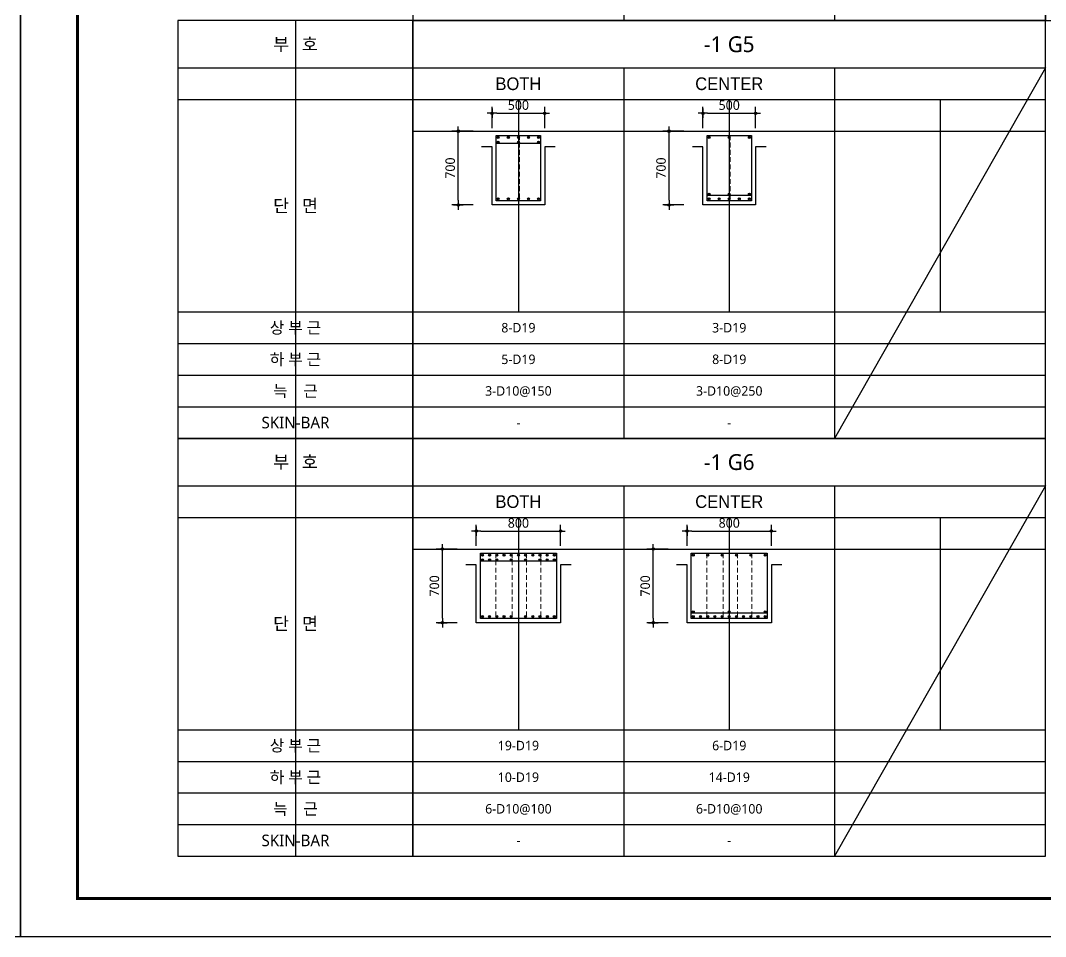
# Model space of a CAD drawing. Header units: millimetres. Extents: x 0 to 252030, y -124740 to 196020.
# Drawn here: x 75630 to 85353, y 89100 to 97790 of the extents above; entities that cross this region are included whole.
import ezdxf
from ezdxf.enums import TextEntityAlignment as Align

# ---------------------------------------------------------------- set-up
doc = ezdxf.new("R2010")
doc.units = ezdxf.units.MM
doc.header["$LTSCALE"] = 30
doc.linetypes.add('HID', pattern=[2.3, 1.5, -0.8])
doc.layers.get('DEFPOINTS').update_dxf_attribs({"color": 142})
for name, color, linetype in [('0-SEC1', 3, 'Continuous'), ('CON', 2, 'Continuous'), ('DIM', 7, 'Continuous'), ('ETC', 7, 'Continuous'), ('S-철근', 3, 'Continuous'), ('SHEET', 7, 'Continuous'), ('TXT', 3, 'Continuous'), ('XR-FORM_(도룡동)$0$Sheet', 7, 'Continuous')]:
    doc.layers.add(name, color=color, linetype=linetype)
doc.layers.add('TieBar', color=7, linetype='HID', lineweight=0)
doc.styles.get("Standard").update_dxf_attribs({"font": 'malgun.ttf'})
doc.styles.add('돋움', font='Dotum.ttf')
doc.styles.add('맑은 고딕', font='malgun.ttf')
doc.dimstyles.new('30NDIM', dxfattribs={"dimscale": 50, "dimtxt": 3, "dimasz": 1.5, "dimexe": 2, "dimexo": 6, "dimgap": 1, "dimtad": 1, "dimdec": 0, "dimrnd": 0.25, "dimzin": 0, "dimdsep": 46, "dimtxsty": 'Standard', "dimblk": 'Z_DOT', "dimcen": 5, "dimclrd": 256, "dimclre": 256, "dimclrt": 3, "dimadec": 0, "dimazin": 0, "dimtm": 1e-09, "dimtfac": 1, "dimtdec": 0, "dimtix": 1, "dimtmove": 2, "dimatfit": 1, "dimldrblk": 'Z_DOT', "dimfxl": 1, "dimtolj": 1, "dimtzin": 0, "dimarcsym": 0})

# ---------------------------------------------------------------- blocks, each defined once
blk = doc.blocks.new('XR-FORM_(도룡동)$0$S')
at = {"layer": 'XR-FORM_(도룡동)$0$Sheet', "const_width": 100}
blk.add_lwpolyline([(1850, 57950), (82250, 57950), (82250, 1200), (1850, 1200)], close=True, dxfattribs=at)
blk = doc.blocks.new('XR-FORM_(도룡동)', base_point=(101.33, -56114.51))
at = {"layer": 'DEFPOINTS'}
blk.add_lwpolyline([(0, 0), (420, 0), (420, 297), (0, 297)], close=True, dxfattribs=at)
at = {"xscale": 0.005, "yscale": 0.005, "zscale": 0.005}
blk.add_blockref('XR-FORM_(도룡동)$0$S', (-0.25, 0), dxfattribs=at)
blk = doc.blocks.new('*U160')
at = {"layer": 'DEFPOINTS'}
for p, q in [((-1114.5, 5286), (-1114.5, 1321.5)), ((-2229, 4536), (0, 4536))]:
    blk.add_line(p, q, dxfattribs=at)
at = {"layer": 'SHEET'}
blk.add_line((-2229, 4836), (0, 4836), dxfattribs=at)
at = {"layer": 'SHEET', "color": 6}
for p, q in [((-2229, 2521.5), (0, 2521.5)), ((-2229, 2221.5), (0, 2221.5)), ((-2229, 1921.5), (0, 1921.5)), ((-2229, 1621.5), (0, 1621.5))]:
    blk.add_line(p, q, dxfattribs=at)
at = {"layer": 'SHEET'}
blk.add_lwpolyline([(0, 5286), (-2229, 5286), (-2229, 1321.5), (0, 1321.5)], close=True, dxfattribs=at)
at = {"layer": 'TXT', "style": '맑은 고딕'}
for s, height, p in [('부   호', 120, (-1114.5, 5061)), ('단   면', 120, (-1114.5, 3528.7)), ('상 부 근', 110, (-1114.5, 2371.5)), ('하 부 근', 110, (-1114.5, 2071.5)), ('늑    근', 110, (-1114.5, 1771.5)), ('SKIN-BAR', 110, (-1114.5, 1471.5))]:
    blk.add_text(s, height=height, dxfattribs=at).set_placement(p, align=Align.MIDDLE_CENTER)
blk = doc.blocks.new('4등분')
at = {"layer": 'DEFPOINTS'}
for p, q in [((1000, 3214.5), (1000, 1200)), ((3000, 3214.5), (3000, 1200)), ((5000, 3214.5), (5000, 1200)), ((0, 2914.5), (6000, 2914.5))]:
    blk.add_line(p, q, dxfattribs=at)
at = {"layer": 'SHEET'}
blk.add_line((0, 3514.5), (6000, 3514.5), dxfattribs=at)
at = {"layer": 'SHEET', "color": 6}
for p, q in [((2000, 3514.5), (2000, 0)), ((4000, 3514.5), (4000, 0)), ((0, 3214.5), (6000, 3214.5)), ((0, 1200), (6000, 1200)), ((0, 900), (6000, 900)), ((0, 600), (6000, 600)), ((0, 300), (6000, 300))]:
    blk.add_line(p, q, dxfattribs=at)
at = {"layer": 'SHEET'}
blk.add_lwpolyline([(6000, 3964.5), (0, 3964.5), (0, 0), (6000, 0)], close=True, dxfattribs=at)
blk = doc.blocks.new('Z_DOT')
at = {"layer": 'DIM', "color": 0}
for p, q in [((-1, 0), (1, 0)), ((0, -1), (0, 1))]:
    blk.add_line(p, q, dxfattribs=at)
for radius in [0.25, 0.125]:
    blk.add_circle((0, 0), radius, dxfattribs=at)
blk = doc.blocks.new('*D811')
at = {"layer": 'DEFPOINTS', "color": 0, "transparency": 16777216}
for p in [(80603, 96910.7), (80103, 96590.5), (80603, 96590.5)]:
    blk.add_point(p, dxfattribs=at)
at = {"layer": 'DIM', "lineweight": -2, "transparency": 16777216}
for p, q in [((80103, 96770.5), (80103, 96970.7)), ((80603, 96770.5), (80603, 96970.7)), ((80148, 96910.7), (80558, 96910.7))]:
    blk.add_line(p, q, dxfattribs=at)
at = {"layer": 'DIM', "lineweight": -2, "transparency": 16777216, "xscale": 45, "yscale": 45, "zscale": 45, "rotation": 180}
blk.add_blockref('Z_DOT', (80103, 96910.7), dxfattribs=at)
at = {"layer": 'DIM', "lineweight": -2, "transparency": 16777216, "xscale": 45, "yscale": 45, "zscale": 45}
blk.add_blockref('Z_DOT', (80603, 96910.7), dxfattribs=at)
at = {"layer": 'DIM', "color": 3, "transparency": 16777216, "insert": (80353, 96987.1), "char_height": 90, "attachment_point": 5}
blk.add_mtext('\\A1;500', dxfattribs=at)
blk = doc.blocks.new('*D812')
at = {"layer": 'DEFPOINTS', "color": 0, "transparency": 16777216}
for p in [(79782.8, 96740.5), (80103, 96740.5), (80103, 96040.5)]:
    blk.add_point(p, dxfattribs=at)
at = {"layer": 'DIM', "lineweight": -2, "transparency": 16777216}
for p, q in [((79923, 96740.5), (79722.8, 96740.5)), ((79782.8, 96085.5), (79782.8, 96695.5)), ((79923, 96040.5), (79722.8, 96040.5))]:
    blk.add_line(p, q, dxfattribs=at)
at = {"layer": 'DIM', "lineweight": -2, "transparency": 16777216, "xscale": 45, "yscale": 45, "zscale": 45}
for p, rotation in [((79782.8, 96740.5), 90), ((79782.8, 96040.5), 270)]:
    blk.add_blockref('Z_DOT', p, dxfattribs=dict(at, rotation=rotation))
at = {"layer": 'DIM', "color": 3, "transparency": 16777216, "insert": (79706.4, 96390.5), "char_height": 90, "attachment_point": 5, "rotation": 90}
blk.add_mtext('\\A1;700', dxfattribs=at)
blk = doc.blocks.new('*D813')
at = {"layer": 'DEFPOINTS', "color": 0, "transparency": 16777216}
for p in [(82603, 96910.7), (82103, 96590.5), (82603, 96590.5)]:
    blk.add_point(p, dxfattribs=at)
at = {"layer": 'DIM', "lineweight": -2, "transparency": 16777216}
for p, q in [((82103, 96770.5), (82103, 96970.7)), ((82603, 96770.5), (82603, 96970.7)), ((82148, 96910.7), (82558, 96910.7))]:
    blk.add_line(p, q, dxfattribs=at)
at = {"layer": 'DIM', "lineweight": -2, "transparency": 16777216, "xscale": 45, "yscale": 45, "zscale": 45, "rotation": 180}
blk.add_blockref('Z_DOT', (82103, 96910.7), dxfattribs=at)
at = {"layer": 'DIM', "lineweight": -2, "transparency": 16777216, "xscale": 45, "yscale": 45, "zscale": 45}
blk.add_blockref('Z_DOT', (82603, 96910.7), dxfattribs=at)
at = {"layer": 'DIM', "color": 3, "transparency": 16777216, "insert": (82353, 96987.1), "char_height": 90, "attachment_point": 5}
blk.add_mtext('\\A1;500', dxfattribs=at)
blk = doc.blocks.new('*D814')
at = {"layer": 'DEFPOINTS', "color": 0, "transparency": 16777216}
for p in [(81782.8, 96740.5), (82103, 96740.5), (82103, 96040.5)]:
    blk.add_point(p, dxfattribs=at)
at = {"layer": 'DIM', "lineweight": -2, "transparency": 16777216}
for p, q in [((81923, 96740.5), (81722.8, 96740.5)), ((81782.8, 96085.5), (81782.8, 96695.5)), ((81923, 96040.5), (81722.8, 96040.5))]:
    blk.add_line(p, q, dxfattribs=at)
at = {"layer": 'DIM', "lineweight": -2, "transparency": 16777216, "xscale": 45, "yscale": 45, "zscale": 45}
for p, rotation in [((81782.8, 96740.5), 90), ((81782.8, 96040.5), 270)]:
    blk.add_blockref('Z_DOT', p, dxfattribs=dict(at, rotation=rotation))
at = {"layer": 'DIM', "color": 3, "transparency": 16777216, "insert": (81706.4, 96390.5), "char_height": 90, "attachment_point": 5, "rotation": 90}
blk.add_mtext('\\A1;700', dxfattribs=at)
blk = doc.blocks.new('*D823')
at = {"layer": 'DEFPOINTS', "color": 0, "transparency": 16777216}
for p in [(80753, 92946.2), (79953, 92626), (80753, 92626)]:
    blk.add_point(p, dxfattribs=at)
at = {"layer": 'DIM', "lineweight": -2, "transparency": 16777216}
for p, q in [((79953, 92806), (79953, 93006.2)), ((80753, 92806), (80753, 93006.2)), ((79998, 92946.2), (80708, 92946.2))]:
    blk.add_line(p, q, dxfattribs=at)
at = {"layer": 'DIM', "lineweight": -2, "transparency": 16777216, "xscale": 45, "yscale": 45, "zscale": 45, "rotation": 180}
blk.add_blockref('Z_DOT', (79953, 92946.2), dxfattribs=at)
at = {"layer": 'DIM', "lineweight": -2, "transparency": 16777216, "xscale": 45, "yscale": 45, "zscale": 45}
blk.add_blockref('Z_DOT', (80753, 92946.2), dxfattribs=at)
at = {"layer": 'DIM', "color": 3, "transparency": 16777216, "insert": (80353, 93022.6), "char_height": 90, "attachment_point": 5}
blk.add_mtext('\\A1;800', dxfattribs=at)
blk = doc.blocks.new('*D850')
at = {"layer": 'DEFPOINTS', "color": 0, "transparency": 16777216}
for p in [(79632.8, 92776), (79953, 92776), (79953, 92076)]:
    blk.add_point(p, dxfattribs=at)
at = {"layer": 'DIM', "lineweight": -2, "transparency": 16777216}
for p, q in [((79773, 92776), (79572.8, 92776)), ((79632.8, 92121), (79632.8, 92731)), ((79773, 92076), (79572.8, 92076))]:
    blk.add_line(p, q, dxfattribs=at)
at = {"layer": 'DIM', "lineweight": -2, "transparency": 16777216, "xscale": 45, "yscale": 45, "zscale": 45}
for p, rotation in [((79632.8, 92776), 90), ((79632.8, 92076), 270)]:
    blk.add_blockref('Z_DOT', p, dxfattribs=dict(at, rotation=rotation))
at = {"layer": 'DIM', "color": 3, "transparency": 16777216, "insert": (79556.4, 92426), "char_height": 90, "attachment_point": 5, "rotation": 90}
blk.add_mtext('\\A1;700', dxfattribs=at)
blk = doc.blocks.new('*D851')
at = {"layer": 'DEFPOINTS', "color": 0, "transparency": 16777216}
for p in [(82753, 92946.2), (81953, 92626), (82753, 92626)]:
    blk.add_point(p, dxfattribs=at)
at = {"layer": 'DIM', "lineweight": -2, "transparency": 16777216}
for p, q in [((81953, 92806), (81953, 93006.2)), ((82753, 92806), (82753, 93006.2)), ((81998, 92946.2), (82708, 92946.2))]:
    blk.add_line(p, q, dxfattribs=at)
at = {"layer": 'DIM', "lineweight": -2, "transparency": 16777216, "xscale": 45, "yscale": 45, "zscale": 45, "rotation": 180}
blk.add_blockref('Z_DOT', (81953, 92946.2), dxfattribs=at)
at = {"layer": 'DIM', "lineweight": -2, "transparency": 16777216, "xscale": 45, "yscale": 45, "zscale": 45}
blk.add_blockref('Z_DOT', (82753, 92946.2), dxfattribs=at)
at = {"layer": 'DIM', "color": 3, "transparency": 16777216, "insert": (82353, 93022.6), "char_height": 90, "attachment_point": 5}
blk.add_mtext('\\A1;800', dxfattribs=at)
blk = doc.blocks.new('*D852')
at = {"layer": 'DEFPOINTS', "color": 0, "transparency": 16777216}
for p in [(81632.8, 92776), (81953, 92776), (81953, 92076)]:
    blk.add_point(p, dxfattribs=at)
at = {"layer": 'DIM', "lineweight": -2, "transparency": 16777216}
for p, q in [((81773, 92776), (81572.8, 92776)), ((81632.8, 92121), (81632.8, 92731)), ((81773, 92076), (81572.8, 92076))]:
    blk.add_line(p, q, dxfattribs=at)
at = {"layer": 'DIM', "lineweight": -2, "transparency": 16777216, "xscale": 45, "yscale": 45, "zscale": 45}
for p, rotation in [((81632.8, 92776), 90), ((81632.8, 92076), 270)]:
    blk.add_blockref('Z_DOT', p, dxfattribs=dict(at, rotation=rotation))
at = {"layer": 'DIM', "color": 3, "transparency": 16777216, "insert": (81556.4, 92426), "char_height": 90, "attachment_point": 5, "rotation": 90}
blk.add_mtext('\\A1;700', dxfattribs=at)

msp = doc.modelspace()

# ---------------------------------------------------------------- hatches: boundary and pattern name
at = {"layer": 'S-철근'}
h = msp.add_hatch(color=256, dxfattribs=at)
edge = h.paths.add_edge_path()
edge.add_arc((80162.08013, 96681.41992), 9.55, 0, 180)
edge.add_arc((80162.08013, 96681.41992), 9.55, 180, 360)
h = msp.add_hatch(color=256, dxfattribs=at)
edge = h.paths.add_edge_path()
edge.add_arc((80162.08013, 96637.31992), 9.55, 0, 180)
edge.add_arc((80162.08013, 96637.31992), 9.55, 180, 360)
h = msp.add_hatch(color=256, dxfattribs=at)
edge = h.paths.add_edge_path()
edge.add_arc((80257.54013, 96681.41992), 9.55, 0, 180)
edge.add_arc((80257.54013, 96681.41992), 9.55, 180, 360)
h = msp.add_hatch(color=256, dxfattribs=at)
edge = h.paths.add_edge_path()
edge.add_arc((80353.00013, 96681.41992), 9.55, 0, 180)
edge.add_arc((80353.00013, 96681.41992), 9.55, 180, 360)
h = msp.add_hatch(color=256, dxfattribs=at)
edge = h.paths.add_edge_path()
edge.add_arc((80353.00013, 96637.31992), 9.55, 0, 180)
edge.add_arc((80353.00013, 96637.31992), 9.55, 180, 360)
h = msp.add_hatch(color=256, dxfattribs=at)
edge = h.paths.add_edge_path()
edge.add_arc((80448.46013, 96681.41992), 9.55, 0, 180)
edge.add_arc((80448.46013, 96681.41992), 9.55, 180, 360)
h = msp.add_hatch(color=256, dxfattribs=at)
edge = h.paths.add_edge_path()
edge.add_arc((80543.92013, 96681.41992), 9.55, 0, 180)
edge.add_arc((80543.92013, 96681.41992), 9.55, 180, 360)
h = msp.add_hatch(color=256, dxfattribs=at)
edge = h.paths.add_edge_path()
edge.add_arc((80543.92013, 96637.31992), 9.55, 0, 180)
edge.add_arc((80543.92013, 96637.31992), 9.55, 180, 360)
h = msp.add_hatch(color=256, dxfattribs=at)
edge = h.paths.add_edge_path()
edge.add_arc((82162.08013, 96681.41992), 9.55, 0, 180)
edge.add_arc((82162.08013, 96681.41992), 9.55, 180, 360)
h = msp.add_hatch(color=256, dxfattribs=at)
edge = h.paths.add_edge_path()
edge.add_arc((82353.00013, 96681.41992), 9.55, 0, 180)
edge.add_arc((82353.00013, 96681.41992), 9.55, 180, 360)
h = msp.add_hatch(color=256, dxfattribs=at)
edge = h.paths.add_edge_path()
edge.add_arc((82543.92013, 96681.41992), 9.55, 0, 180)
edge.add_arc((82543.92013, 96681.41992), 9.55, 180, 360)
h = msp.add_hatch(color=256, dxfattribs=at)
edge = h.paths.add_edge_path()
edge.add_arc((80162.08013, 96099.57992), 9.55, 0, 180)
edge.add_arc((80162.08013, 96099.57992), 9.55, 180, 360)
h = msp.add_hatch(color=256, dxfattribs=at)
edge = h.paths.add_edge_path()
edge.add_arc((80257.54013, 96099.57992), 9.55, 0, 180)
edge.add_arc((80257.54013, 96099.57992), 9.55, 180, 360)
h = msp.add_hatch(color=256, dxfattribs=at)
edge = h.paths.add_edge_path()
edge.add_arc((80353.00013, 96099.57992), 9.55, 0, 180)
edge.add_arc((80353.00013, 96099.57992), 9.55, 180, 360)
h = msp.add_hatch(color=256, dxfattribs=at)
edge = h.paths.add_edge_path()
edge.add_arc((80448.46013, 96099.57992), 9.55, 0, 180)
edge.add_arc((80448.46013, 96099.57992), 9.55, 180, 360)
h = msp.add_hatch(color=256, dxfattribs=at)
edge = h.paths.add_edge_path()
edge.add_arc((80543.92013, 96099.57992), 9.55, 0, 180)
edge.add_arc((80543.92013, 96099.57992), 9.55, 180, 360)
h = msp.add_hatch(color=256, dxfattribs=at)
edge = h.paths.add_edge_path()
edge.add_arc((82162.08013, 96143.67992), 9.55, 0, 180)
edge.add_arc((82162.08013, 96143.67992), 9.55, 180, 360)
h = msp.add_hatch(color=256, dxfattribs=at)
edge = h.paths.add_edge_path()
edge.add_arc((82162.08013, 96099.57992), 9.55, 0, 180)
edge.add_arc((82162.08013, 96099.57992), 9.55, 180, 360)
h = msp.add_hatch(color=256, dxfattribs=at)
edge = h.paths.add_edge_path()
edge.add_arc((82257.54013, 96099.57992), 9.55, 0, 180)
edge.add_arc((82257.54013, 96099.57992), 9.55, 180, 360)
h = msp.add_hatch(color=256, dxfattribs=at)
edge = h.paths.add_edge_path()
edge.add_arc((82353.00013, 96143.67992), 9.55, 0, 180)
edge.add_arc((82353.00013, 96143.67992), 9.55, 180, 360)
h = msp.add_hatch(color=256, dxfattribs=at)
edge = h.paths.add_edge_path()
edge.add_arc((82353.00013, 96099.57992), 9.55, 0, 180)
edge.add_arc((82353.00013, 96099.57992), 9.55, 180, 360)
h = msp.add_hatch(color=256, dxfattribs=at)
edge = h.paths.add_edge_path()
edge.add_arc((82448.46013, 96099.57992), 9.55, 0, 180)
edge.add_arc((82448.46013, 96099.57992), 9.55, 180, 360)
h = msp.add_hatch(color=256, dxfattribs=at)
edge = h.paths.add_edge_path()
edge.add_arc((82543.92013, 96143.67992), 9.55, 0, 180)
edge.add_arc((82543.92013, 96143.67992), 9.55, 180, 360)
h = msp.add_hatch(color=256, dxfattribs=at)
edge = h.paths.add_edge_path()
edge.add_arc((82543.92013, 96099.57992), 9.55, 0, 180)
edge.add_arc((82543.92013, 96099.57992), 9.55, 180, 360)
h = msp.add_hatch(color=256, dxfattribs=at)
edge = h.paths.add_edge_path()
edge.add_arc((80012.08013, 92716.91992), 9.55, 0, 180)
edge.add_arc((80012.08013, 92716.91992), 9.55, 180, 360)
h = msp.add_hatch(color=256, dxfattribs=at)
edge = h.paths.add_edge_path()
edge.add_arc((80012.08013, 92672.81992), 9.55, 0, 180)
edge.add_arc((80012.08013, 92672.81992), 9.55, 180, 360)
h = msp.add_hatch(color=256, dxfattribs=at)
edge = h.paths.add_edge_path()
edge.add_arc((80080.26413, 92716.91992), 9.55, 0, 180)
edge.add_arc((80080.26413, 92716.91992), 9.55, 180, 360)
h = msp.add_hatch(color=256, dxfattribs=at)
edge = h.paths.add_edge_path()
edge.add_arc((80080.26413, 92672.81992), 9.55, 0, 180)
edge.add_arc((80080.26413, 92672.81992), 9.55, 180, 360)
h = msp.add_hatch(color=256, dxfattribs=at)
edge = h.paths.add_edge_path()
edge.add_arc((80148.44813, 92716.91992), 9.55, 0, 180)
edge.add_arc((80148.44813, 92716.91992), 9.55, 180, 360)
h = msp.add_hatch(color=256, dxfattribs=at)
edge = h.paths.add_edge_path()
edge.add_arc((80148.44813, 92672.81992), 9.55, 0, 180)
edge.add_arc((80148.44813, 92672.81992), 9.55, 180, 360)
h = msp.add_hatch(color=256, dxfattribs=at)
edge = h.paths.add_edge_path()
edge.add_arc((80216.63213, 92716.91992), 9.55, 0, 180)
edge.add_arc((80216.63213, 92716.91992), 9.55, 180, 360)
h = msp.add_hatch(color=256, dxfattribs=at)
edge = h.paths.add_edge_path()
edge.add_arc((80284.81613, 92716.91992), 9.55, 0, 180)
edge.add_arc((80284.81613, 92716.91992), 9.55, 180, 360)
h = msp.add_hatch(color=256, dxfattribs=at)
edge = h.paths.add_edge_path()
edge.add_arc((80284.81613, 92672.81992), 9.55, 0, 180)
edge.add_arc((80284.81613, 92672.81992), 9.55, 180, 360)
h = msp.add_hatch(color=256, dxfattribs=at)
edge = h.paths.add_edge_path()
edge.add_arc((80353.00013, 92716.91992), 9.55, 0, 180)
edge.add_arc((80353.00013, 92716.91992), 9.55, 180, 360)
h = msp.add_hatch(color=256, dxfattribs=at)
edge = h.paths.add_edge_path()
edge.add_arc((80421.18413, 92716.91992), 9.55, 0, 180)
edge.add_arc((80421.18413, 92716.91992), 9.55, 180, 360)
h = msp.add_hatch(color=256, dxfattribs=at)
edge = h.paths.add_edge_path()
edge.add_arc((80421.18413, 92672.81992), 9.55, 0, 180)
edge.add_arc((80421.18413, 92672.81992), 9.55, 180, 360)
h = msp.add_hatch(color=256, dxfattribs=at)
edge = h.paths.add_edge_path()
edge.add_arc((80489.36813, 92716.91992), 9.55, 0, 180)
edge.add_arc((80489.36813, 92716.91992), 9.55, 180, 360)
h = msp.add_hatch(color=256, dxfattribs=at)
edge = h.paths.add_edge_path()
edge.add_arc((80557.55213, 92716.91992), 9.55, 0, 180)
edge.add_arc((80557.55213, 92716.91992), 9.55, 180, 360)
h = msp.add_hatch(color=256, dxfattribs=at)
edge = h.paths.add_edge_path()
edge.add_arc((80557.55213, 92672.81992), 9.55, 0, 180)
edge.add_arc((80557.55213, 92672.81992), 9.55, 180, 360)
h = msp.add_hatch(color=256, dxfattribs=at)
edge = h.paths.add_edge_path()
edge.add_arc((80625.73613, 92716.91992), 9.55, 0, 180)
edge.add_arc((80625.73613, 92716.91992), 9.55, 180, 360)
h = msp.add_hatch(color=256, dxfattribs=at)
edge = h.paths.add_edge_path()
edge.add_arc((80625.73613, 92672.81992), 9.55, 0, 180)
edge.add_arc((80625.73613, 92672.81992), 9.55, 180, 360)
h = msp.add_hatch(color=256, dxfattribs=at)
edge = h.paths.add_edge_path()
edge.add_arc((80693.92013, 92716.91992), 9.55, 0, 180)
edge.add_arc((80693.92013, 92716.91992), 9.55, 180, 360)
h = msp.add_hatch(color=256, dxfattribs=at)
edge = h.paths.add_edge_path()
edge.add_arc((80693.92013, 92672.81992), 9.55, 0, 180)
edge.add_arc((80693.92013, 92672.81992), 9.55, 180, 360)
h = msp.add_hatch(color=256, dxfattribs=at)
edge = h.paths.add_edge_path()
edge.add_arc((82012.08013, 92716.91992), 9.55, 0, 180)
edge.add_arc((82012.08013, 92716.91992), 9.55, 180, 360)
h = msp.add_hatch(color=256, dxfattribs=at)
edge = h.paths.add_edge_path()
edge.add_arc((82148.44813, 92716.91992), 9.55, 0, 180)
edge.add_arc((82148.44813, 92716.91992), 9.55, 180, 360)
h = msp.add_hatch(color=256, dxfattribs=at)
edge = h.paths.add_edge_path()
edge.add_arc((82284.81613, 92716.91992), 9.55, 0, 180)
edge.add_arc((82284.81613, 92716.91992), 9.55, 180, 360)
h = msp.add_hatch(color=256, dxfattribs=at)
edge = h.paths.add_edge_path()
edge.add_arc((82421.18413, 92716.91992), 9.55, 0, 180)
edge.add_arc((82421.18413, 92716.91992), 9.55, 180, 360)
h = msp.add_hatch(color=256, dxfattribs=at)
edge = h.paths.add_edge_path()
edge.add_arc((82557.55213, 92716.91992), 9.55, 0, 180)
edge.add_arc((82557.55213, 92716.91992), 9.55, 180, 360)
h = msp.add_hatch(color=256, dxfattribs=at)
edge = h.paths.add_edge_path()
edge.add_arc((82693.92013, 92716.91992), 9.55, 0, 180)
edge.add_arc((82693.92013, 92716.91992), 9.55, 180, 360)
h = msp.add_hatch(color=256, dxfattribs=at)
edge = h.paths.add_edge_path()
edge.add_arc((82012.08013, 92179.17992), 9.55, 0, 180)
edge.add_arc((82012.08013, 92179.17992), 9.55, 180, 360)
h = msp.add_hatch(color=256, dxfattribs=at)
edge = h.paths.add_edge_path()
edge.add_arc((82353.00013, 92179.17992), 9.55, 0, 180)
edge.add_arc((82353.00013, 92179.17992), 9.55, 180, 360)
h = msp.add_hatch(color=256, dxfattribs=at)
edge = h.paths.add_edge_path()
edge.add_arc((82693.92013, 92179.17992), 9.55, 0, 180)
edge.add_arc((82693.92013, 92179.17992), 9.55, 180, 360)
h = msp.add_hatch(color=256, dxfattribs=at)
edge = h.paths.add_edge_path()
edge.add_arc((80012.08013, 92135.07992), 9.55, 0, 180)
edge.add_arc((80012.08013, 92135.07992), 9.55, 180, 360)
h = msp.add_hatch(color=256, dxfattribs=at)
edge = h.paths.add_edge_path()
edge.add_arc((80078.2653, 92135.07992), 9.55, 0, 180)
edge.add_arc((80078.2653, 92135.07992), 9.55, 180, 360)
h = msp.add_hatch(color=256, dxfattribs=at)
edge = h.paths.add_edge_path()
edge.add_arc((80148.44813, 92135.07992), 9.55, 0, 180)
edge.add_arc((80148.44813, 92135.07992), 9.55, 180, 360)
h = msp.add_hatch(color=256, dxfattribs=at)
edge = h.paths.add_edge_path()
edge.add_arc((80216.63213, 92135.07992), 9.55, 0, 180)
edge.add_arc((80216.63213, 92135.07992), 9.55, 180, 360)
h = msp.add_hatch(color=256, dxfattribs=at)
edge = h.paths.add_edge_path()
edge.add_arc((80284.81613, 92135.07992), 9.55, 0, 180)
edge.add_arc((80284.81613, 92135.07992), 9.55, 180, 360)
h = msp.add_hatch(color=256, dxfattribs=at)
edge = h.paths.add_edge_path()
edge.add_arc((80421.18413, 92135.07992), 9.55, 0, 180)
edge.add_arc((80421.18413, 92135.07992), 9.55, 180, 360)
h = msp.add_hatch(color=256, dxfattribs=at)
edge = h.paths.add_edge_path()
edge.add_arc((80489.36813, 92135.07992), 9.55, 0, 180)
edge.add_arc((80489.36813, 92135.07992), 9.55, 180, 360)
h = msp.add_hatch(color=256, dxfattribs=at)
edge = h.paths.add_edge_path()
edge.add_arc((80557.55213, 92135.07992), 9.55, 0, 180)
edge.add_arc((80557.55213, 92135.07992), 9.55, 180, 360)
h = msp.add_hatch(color=256, dxfattribs=at)
edge = h.paths.add_edge_path()
edge.add_arc((80627.69814, 92135.07992), 9.55, 0, 180)
edge.add_arc((80627.69814, 92135.07992), 9.55, 180, 360)
h = msp.add_hatch(color=256, dxfattribs=at)
edge = h.paths.add_edge_path()
edge.add_arc((80693.92013, 92135.07992), 9.55, 0, 180)
edge.add_arc((80693.92013, 92135.07992), 9.55, 180, 360)
h = msp.add_hatch(color=256, dxfattribs=at)
edge = h.paths.add_edge_path()
edge.add_arc((82012.08013, 92135.07992), 9.55, 0, 180)
edge.add_arc((82012.08013, 92135.07992), 9.55, 180, 360)
h = msp.add_hatch(color=256, dxfattribs=at)
edge = h.paths.add_edge_path()
edge.add_arc((82080.26413, 92135.07992), 9.55, 0, 180)
edge.add_arc((82080.26413, 92135.07992), 9.55, 180, 360)
h = msp.add_hatch(color=256, dxfattribs=at)
edge = h.paths.add_edge_path()
edge.add_arc((82148.44813, 92135.07992), 9.55, 0, 180)
edge.add_arc((82148.44813, 92135.07992), 9.55, 180, 360)
h = msp.add_hatch(color=256, dxfattribs=at)
edge = h.paths.add_edge_path()
edge.add_arc((82216.63213, 92135.07992), 9.55, 0, 180)
edge.add_arc((82216.63213, 92135.07992), 9.55, 180, 360)
h = msp.add_hatch(color=256, dxfattribs=at)
edge = h.paths.add_edge_path()
edge.add_arc((82284.81613, 92135.07992), 9.55, 0, 180)
edge.add_arc((82284.81613, 92135.07992), 9.55, 180, 360)
h = msp.add_hatch(color=256, dxfattribs=at)
edge = h.paths.add_edge_path()
edge.add_arc((82353.00013, 92135.07992), 9.55, 0, 180)
edge.add_arc((82353.00013, 92135.07992), 9.55, 180, 360)
h = msp.add_hatch(color=256, dxfattribs=at)
edge = h.paths.add_edge_path()
edge.add_arc((82421.18413, 92135.07992), 9.55, 0, 180)
edge.add_arc((82421.18413, 92135.07992), 9.55, 180, 360)
h = msp.add_hatch(color=256, dxfattribs=at)
edge = h.paths.add_edge_path()
edge.add_arc((82489.36813, 92135.07992), 9.55, 0, 180)
edge.add_arc((82489.36813, 92135.07992), 9.55, 180, 360)
h = msp.add_hatch(color=256, dxfattribs=at)
edge = h.paths.add_edge_path()
edge.add_arc((82557.55213, 92135.07992), 9.55, 0, 180)
edge.add_arc((82557.55213, 92135.07992), 9.55, 180, 360)
h = msp.add_hatch(color=256, dxfattribs=at)
edge = h.paths.add_edge_path()
edge.add_arc((82625.73613, 92135.07992), 9.55, 0, 180)
edge.add_arc((82625.73613, 92135.07992), 9.55, 180, 360)
h = msp.add_hatch(color=256, dxfattribs=at)
edge = h.paths.add_edge_path()
edge.add_arc((82693.92013, 92135.07992), 9.55, 0, 180)
edge.add_arc((82693.92013, 92135.07992), 9.55, 180, 360)

# ---------------------------------------------------------------- linework, layer by layer
at = {"layer": 'CON', "color": 8}
for p, q in [((80003.00013, 96740.49992), (80703.00013, 96740.49992)), ((82003.00013, 96740.49992), (82703.00013, 96740.49992)), ((79853.00013, 92775.99992), (80853.00013, 92775.99992)), ((81853.00013, 92775.99992), (82853.00013, 92775.99992))]:
    msp.add_line(p, q, dxfattribs=at)
for points in [[(80703.00013, 96590.49992), (80603.00013, 96590.49992), (80603.00013, 96040.49992), (80103.00013, 96040.49992), (80103.00013, 96590.49992), (80003.00013, 96590.49992)], [(82703.00013, 96590.49992), (82603.00013, 96590.49992), (82603.00013, 96040.49992), (82103.00013, 96040.49992), (82103.00013, 96590.49992), (82003.00013, 96590.49992)], [(80853.00013, 92625.99992), (80753.00013, 92625.99992), (80753.00013, 92075.99992), (79953.00013, 92075.99992), (79953.00013, 92625.99992), (79853.00013, 92625.99992)], [(82853.00013, 92625.99992), (82753.00013, 92625.99992), (82753.00013, 92075.99992), (81953.00013, 92075.99992), (81953.00013, 92625.99992), (81853.00013, 92625.99992)]]:
    msp.add_lwpolyline(points, dxfattribs=at)
at = {"layer": 'ETC', "color": 8}
for p, q in [((80143.00013, 96627.76992), (80563.00013, 96627.76992)), ((82143.00013, 96134.12992), (82563.00013, 96134.12992)), ((79993.00013, 92663.26992), (80713.00013, 92663.26992)), ((81993.00013, 92169.62992), (82713.00013, 92169.62992))]:
    msp.add_line(p, q, dxfattribs=at)
at = {"layer": 'S-철근'}
for points in [[(80143.00013, 96080.49992), (80143.00013, 96700.49992), (80563.00013, 96700.49992), (80563.00013, 96080.49992), (80143.00013, 96080.49992)], [(82143.00013, 96080.49992), (82143.00013, 96700.49992), (82563.00013, 96700.49992), (82563.00013, 96080.49992), (82143.00013, 96080.49992)], [(79993.00013, 92115.99992), (79993.00013, 92735.99992), (80713.00013, 92735.99992), (80713.00013, 92115.99992), (79993.00013, 92115.99992)], [(81993.00013, 92115.99992), (81993.00013, 92735.99992), (82713.00013, 92735.99992), (82713.00013, 92115.99992), (81993.00013, 92115.99992)]]:
    msp.add_lwpolyline(points, dxfattribs=at)
for centre in [(80162.08013, 96681.41992), (80162.08013, 96637.31992), (80257.54013, 96681.41992), (80353.00013, 96681.41992), (80353.00013, 96637.31992), (80448.46013, 96681.41992), (80543.92013, 96681.41992), (80543.92013, 96637.31992), (82162.08013, 96681.41992), (82353.00013, 96681.41992), (82543.92013, 96681.41992), (80162.08013, 96099.57992), (80257.54013, 96099.57992), (80353.00013, 96099.57992), (80448.46013, 96099.57992), (80543.92013, 96099.57992), (82162.08013, 96143.67992), (82162.08013, 96099.57992), (82257.54013, 96099.57992), (82353.00013, 96143.67992), (82353.00013, 96099.57992), (82448.46013, 96099.57992), (82543.92013, 96143.67992), (82543.92013, 96099.57992), (80012.08013, 92716.91992), (80012.08013, 92672.81992), (80080.26413, 92716.91992), (80080.26413, 92672.81992), (80148.44813, 92716.91992), (80148.44813, 92672.81992), (80216.63213, 92716.91992), (80284.81613, 92716.91992), (80284.81613, 92672.81992), (80353.00013, 92716.91992), (80421.18413, 92716.91992), (80421.18413, 92672.81992), (80489.36813, 92716.91992), (80557.55213, 92716.91992), (80557.55213, 92672.81992), (80625.73613, 92716.91992), (80625.73613, 92672.81992), (80693.92013, 92716.91992), (80693.92013, 92672.81992), (82012.08013, 92716.91992), (82148.44813, 92716.91992), (82284.81613, 92716.91992), (82421.18413, 92716.91992), (82557.55213, 92716.91992), (82693.92013, 92716.91992), (82012.08013, 92179.17992), (82353.00013, 92179.17992), (82693.92013, 92179.17992), (80012.08013, 92135.07992), (80078.2653, 92135.07992), (80148.44813, 92135.07992), (80216.63213, 92135.07992), (80284.81613, 92135.07992), (80421.18413, 92135.07992), (80489.36813, 92135.07992), (80557.55213, 92135.07992), (80627.69814, 92135.07992), (80693.92013, 92135.07992), (82012.08013, 92135.07992), (82080.26413, 92135.07992), (82148.44813, 92135.07992), (82216.63213, 92135.07992), (82284.81613, 92135.07992), (82353.00013, 92135.07992), (82421.18413, 92135.07992), (82489.36813, 92135.07992), (82557.55213, 92135.07992), (82625.73613, 92135.07992), (82693.92013, 92135.07992)]:
    msp.add_circle(centre, 9.55, dxfattribs=at)
at = {"layer": 'SHEET'}
for p, q in [((85353.00013, 97340.49992), (83353.00013, 93825.99992)), ((85353.00013, 93375.99992), (83353.00013, 89861.49992))]:
    msp.add_line(p, q, dxfattribs=at)
at = {"layer": 'TieBar'}
for p, q in [((80362.55013, 96700.49992), (80362.55013, 96080.49992)), ((82362.55013, 96700.49992), (82362.55013, 96080.49992)), ((80138.89813, 92735.99992), (80138.89813, 92115.99992)), ((80294.36613, 92735.99992), (80294.36613, 92115.99992)), ((80430.73413, 92735.99992), (80430.73413, 92115.99992)), ((80567.10213, 92735.99992), (80567.10213, 92115.99992)), ((82138.89813, 92735.99992), (82138.89813, 92115.99992)), ((82294.36613, 92735.99992), (82294.36613, 92115.99992)), ((82430.73413, 92735.99992), (82430.73413, 92115.99992)), ((82567.10213, 92735.99992), (82567.10213, 92115.99992))]:
    msp.add_line(p, q, dxfattribs=at)

# ---------------------------------------------------------------- block references
for name, p in [('4등분', (79353.00013, 97790.49992)), ('4등분', (85353.00013, 97790.49992)), ('*U160', (79353.00013, 92504.49992)), ('4등분', (79353.00013, 93825.99992)), ('*U160', (79353.00013, 88539.99992)), ('4등분', (79353.00013, 89861.49992))]:
    msp.add_blockref(name, p)
at = {"layer": '0-SEC1', "xscale": 60, "yscale": 60, "zscale": 60}
for p in [(56510.02429, -3277770.57868), (81710.02429, -3277770.57868)]:
    msp.add_blockref('XR-FORM_(도룡동)', p, dxfattribs=at)

# ---------------------------------------------------------------- texts
at = {"layer": 'TXT', "color": 2, "style": '맑은 고딕'}
for s, p in [('-1 G5', (82353.00013, 97565.49992)), ('-1 G6', (82353.00013, 93600.99992))]:
    msp.add_text(s, height=150, dxfattribs=at).set_placement(p, align=Align.MIDDLE_CENTER)
at = {"layer": 'TXT'}
for s, height, style, p in [('BOTH', 120, '돋움', (80353.00013, 97190.49992)), ('CENTER', 120, '돋움', (82353.00013, 97190.49992)), ('8-D19', 90, '맑은 고딕', (80353.00013, 94875.99992)), ('3-D19', 90, '맑은 고딕', (82353.00013, 94875.99992)), ('5-D19', 90, '맑은 고딕', (80353.00013, 94575.99992)), ('8-D19', 90, '맑은 고딕', (82353.00013, 94575.99992)), ('3-D10@150', 90, '맑은 고딕', (80353.00013, 94275.99992)), ('3-D10@250', 90, '맑은 고딕', (82353.00013, 94275.99992)), ('-', 90, '맑은 고딕', (80353.00013, 93975.99992)), ('-', 90, '맑은 고딕', (82353.00013, 93975.99992)), ('BOTH', 120, '돋움', (80353.00013, 93225.99992)), ('CENTER', 120, '돋움', (82353.00013, 93225.99992)), ('19-D19', 90, '맑은 고딕', (80353.00013, 90911.49992)), ('6-D19', 90, '맑은 고딕', (82353.00013, 90911.49992)), ('10-D19', 90, '맑은 고딕', (80353.00013, 90611.49992)), ('14-D19', 90, '맑은 고딕', (82353.00013, 90611.49992)), ('6-D10@100', 90, '맑은 고딕', (80353.00013, 90311.49992)), ('6-D10@100', 90, '맑은 고딕', (82353.00013, 90311.49992)), ('-', 90, '맑은 고딕', (80353.00013, 90011.49992)), ('-', 90, '맑은 고딕', (82353.00013, 90011.49992))]:
    msp.add_text(s, height=height, dxfattribs=dict(at, style=style)).set_placement(p, align=Align.MIDDLE_CENTER)

# ---------------------------------------------------------------- dimensions: what is measured, and where the dimension line sits
at = {"layer": 'DIM'}
for base, p1, p2, picture, middle in [((80603.00013, 96910.65148), (80103.00013, 96590.49992), (80603.00013, 96590.49992), '*D811', (80353.00013, 96987.14945)), ((82603.00013, 96910.65148), (82103.00013, 96590.49992), (82603.00013, 96590.49992), '*D813', (82353.00013, 96987.14945)), ((80753.00013, 92946.15148), (79953.00013, 92625.99992), (80753.00013, 92625.99992), '*D823', (80353.00013, 93022.64945)), ((82753.00013, 92946.15148), (81953.00013, 92625.99992), (82753.00013, 92625.99992), '*D851', (82353.00013, 93022.64945))]:
    dim = msp.add_linear_dim(base=base, p1=p1, p2=p2, dimstyle='30NDIM', override={"dimscale": 30, "dimtxsty": 'Standard'}, dxfattribs=at)
    dim.commit()
    dim.dimension.update_dxf_attribs({"geometry": picture, "text_midpoint": middle})
for base, p1, p2, picture, middle in [((79782.84857, 96740.49992), (80103.00013, 96040.49992), (80103.00013, 96740.49992), '*D812', (79706.3506, 96390.49992)), ((81782.84857, 96740.49992), (82103.00013, 96040.49992), (82103.00013, 96740.49992), '*D814', (81706.3506, 96390.49992)), ((79632.84857, 92775.99992), (79953.00013, 92075.99992), (79953.00013, 92775.99992), '*D850', (79556.3506, 92425.99992)), ((81632.84857, 92775.99992), (81953.00013, 92075.99992), (81953.00013, 92775.99992), '*D852', (81556.3506, 92425.99992))]:
    dim = msp.add_linear_dim(base=base, p1=p1, p2=p2, angle=90, dimstyle='30NDIM', override={"dimscale": 30, "dimtxsty": 'Standard'}, dxfattribs=at)
    dim.commit()
    dim.dimension.update_dxf_attribs({"geometry": picture, "text_midpoint": middle})

doc.saveas('drawing.dxf')
